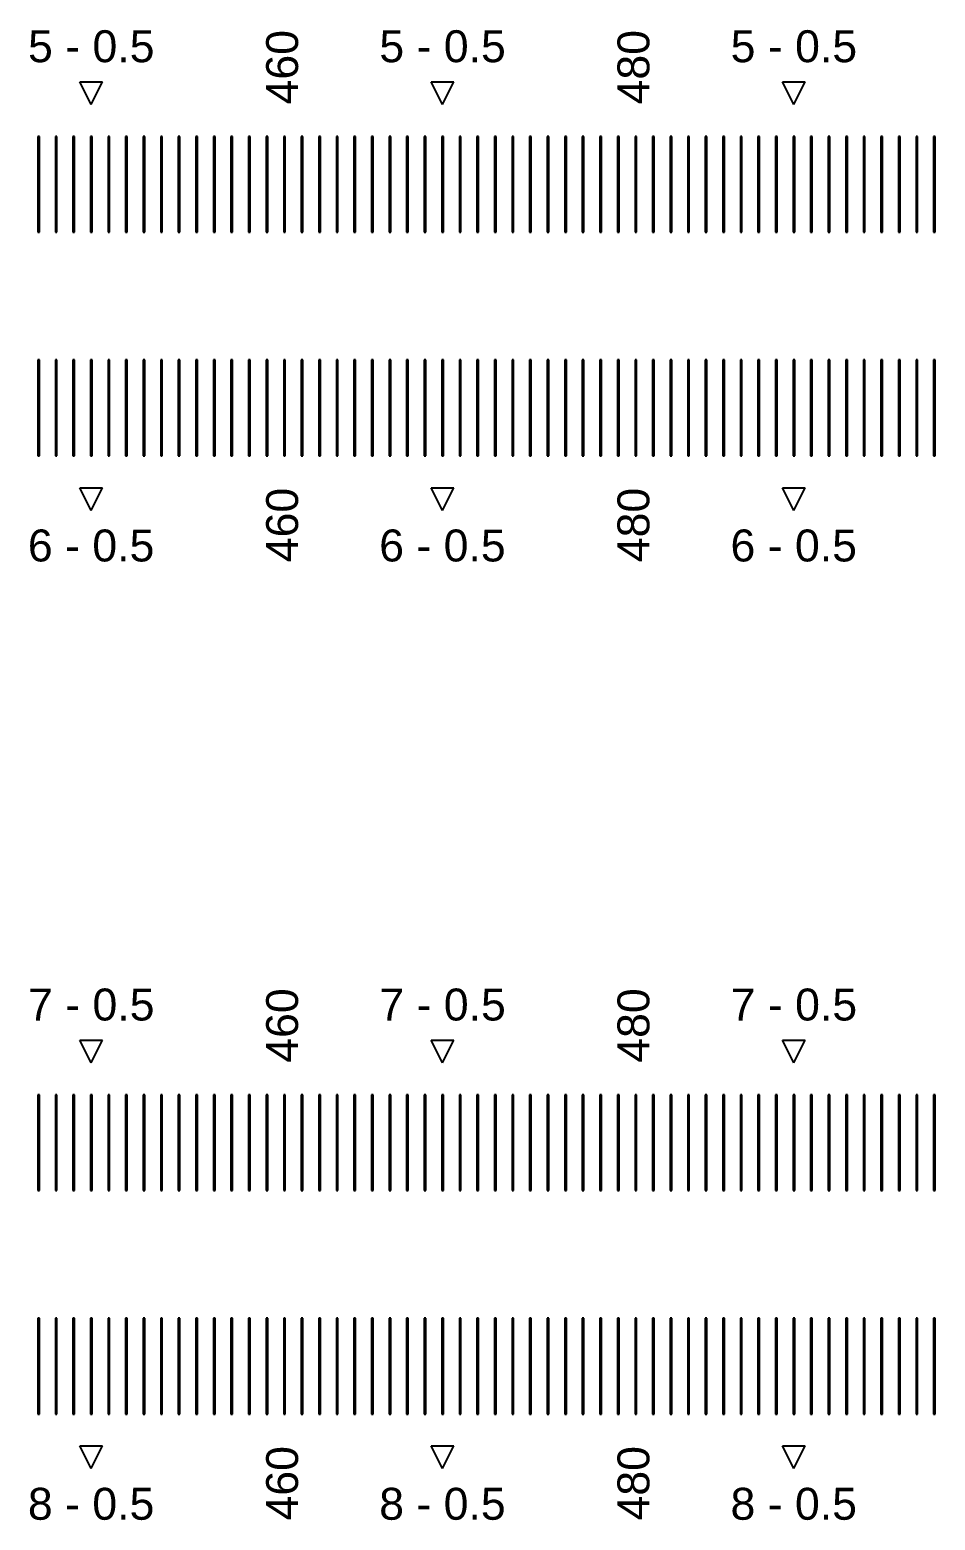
# Model space of a CAD drawing. Extents: x -24493 to 76507, y 84496 to 185496.
# Drawn here: x 27087.8 to 27371.3, y 114200.2 to 114666.7 of the extents above; entities that cross this region are included whole.
import ezdxf

# ---------------------------------------------------------------- set-up
doc = ezdxf.new("R2010")
doc.units = 13
doc.layers.add('CL - Label-1', color=120, linetype='Continuous')
doc.layers.add('CL - Label-2', color=132, linetype='Continuous')
doc.layers.add('CL - Sub-Micro', color=7, linetype='Continuous', true_color=0x47d1ff)
doc.styles.get("Standard").update_dxf_attribs({"font": 'arial.ttf'})

msp = doc.modelspace()

# ---------------------------------------------------------------- linework, layer by layer
at = {"layer": 'CL - Label-2'}
for p, q in [((27107.04, 114643.36), (27103.5, 114650.46)), ((27103.5, 114650.46), (27110.57, 114650.46)), ((27107.04, 114643.36), (27110.57, 114650.46)), ((27217.04, 114643.36), (27213.5, 114650.46)), ((27213.5, 114650.46), (27220.57, 114650.46)), ((27217.04, 114643.36), (27220.57, 114650.46)), ((27327.04, 114643.36), (27323.5, 114650.46)), ((27323.5, 114650.46), (27330.57, 114650.46)), ((27327.04, 114643.36), (27330.57, 114650.46)), ((27106.99, 114516.29), (27103.45, 114523.39)), ((27103.45, 114523.39), (27110.52, 114523.39)), ((27106.99, 114516.29), (27110.52, 114523.39)), ((27216.99, 114516.29), (27213.45, 114523.39)), ((27213.45, 114523.39), (27220.52, 114523.39)), ((27216.99, 114516.29), (27220.52, 114523.39)), ((27326.99, 114516.29), (27323.45, 114523.39)), ((27323.45, 114523.39), (27330.52, 114523.39)), ((27326.99, 114516.29), (27330.52, 114523.39)), ((27107.04, 114343.36), (27103.5, 114350.46)), ((27103.5, 114350.46), (27110.57, 114350.46)), ((27107.04, 114343.36), (27110.57, 114350.46)), ((27217.04, 114343.36), (27213.5, 114350.46)), ((27213.5, 114350.46), (27220.57, 114350.46)), ((27217.04, 114343.36), (27220.57, 114350.46)), ((27327.04, 114343.36), (27323.5, 114350.46)), ((27323.5, 114350.46), (27330.57, 114350.46)), ((27327.04, 114343.36), (27330.57, 114350.46)), ((27106.99, 114216.29), (27103.45, 114223.39)), ((27103.45, 114223.39), (27110.52, 114223.39)), ((27106.99, 114216.29), (27110.52, 114223.39)), ((27216.99, 114216.29), (27213.45, 114223.39)), ((27213.45, 114223.39), (27220.52, 114223.39)), ((27216.99, 114216.29), (27220.52, 114223.39)), ((27326.99, 114216.29), (27323.45, 114223.39)), ((27323.45, 114223.39), (27330.52, 114223.39)), ((27326.99, 114216.29), (27330.52, 114223.39))]:
    msp.add_line(p, q, dxfattribs=at)
at = {"layer": 'CL - Sub-Micro'}
for p, q in [((27090.29, 114633.36), (27090.29, 114603.36)), ((27090.79, 114633.36), (27090.29, 114633.36)), ((27090.79, 114603.36), (27090.79, 114633.36)), ((27095.79, 114633.36), (27095.79, 114603.36)), ((27096.29, 114633.36), (27095.79, 114633.36)), ((27096.29, 114603.36), (27096.29, 114633.36)), ((27101.29, 114633.36), (27101.29, 114603.36)), ((27101.79, 114633.36), (27101.29, 114633.36)), ((27101.79, 114603.36), (27101.79, 114633.36)), ((27106.79, 114633.36), (27106.79, 114603.36)), ((27107.29, 114633.36), (27106.79, 114633.36)), ((27107.29, 114603.36), (27107.29, 114633.36)), ((27112.29, 114633.36), (27112.29, 114603.36)), ((27112.79, 114633.36), (27112.29, 114633.36)), ((27112.79, 114603.36), (27112.79, 114633.36)), ((27117.79, 114633.36), (27117.79, 114603.36)), ((27118.29, 114633.36), (27117.79, 114633.36)), ((27118.29, 114603.36), (27118.29, 114633.36)), ((27123.29, 114633.36), (27123.29, 114603.36)), ((27123.79, 114633.36), (27123.29, 114633.36)), ((27123.79, 114603.36), (27123.79, 114633.36)), ((27128.79, 114633.36), (27128.79, 114603.36)), ((27129.29, 114633.36), (27128.79, 114633.36)), ((27129.29, 114603.36), (27129.29, 114633.36)), ((27134.29, 114633.36), (27134.29, 114603.36)), ((27134.79, 114633.36), (27134.29, 114633.36)), ((27134.79, 114603.36), (27134.79, 114633.36)), ((27139.79, 114633.36), (27139.79, 114603.36)), ((27140.29, 114633.36), (27139.79, 114633.36)), ((27140.29, 114603.36), (27140.29, 114633.36)), ((27145.29, 114633.36), (27145.29, 114603.36)), ((27145.79, 114633.36), (27145.29, 114633.36)), ((27145.79, 114603.36), (27145.79, 114633.36)), ((27150.79, 114633.36), (27150.79, 114603.36)), ((27151.29, 114633.36), (27150.79, 114633.36)), ((27151.29, 114603.36), (27151.29, 114633.36)), ((27156.29, 114633.36), (27156.29, 114603.36)), ((27156.79, 114633.36), (27156.29, 114633.36)), ((27156.79, 114603.36), (27156.79, 114633.36)), ((27161.79, 114633.36), (27161.79, 114603.36)), ((27162.29, 114633.36), (27161.79, 114633.36)), ((27162.29, 114603.36), (27162.29, 114633.36)), ((27167.29, 114633.36), (27167.29, 114603.36)), ((27167.79, 114633.36), (27167.29, 114633.36)), ((27167.79, 114603.36), (27167.79, 114633.36)), ((27172.79, 114633.36), (27172.79, 114603.36)), ((27173.29, 114633.36), (27172.79, 114633.36)), ((27173.29, 114603.36), (27173.29, 114633.36)), ((27178.29, 114633.36), (27178.29, 114603.36)), ((27178.79, 114633.36), (27178.29, 114633.36)), ((27178.79, 114603.36), (27178.79, 114633.36)), ((27183.79, 114633.36), (27183.79, 114603.36)), ((27184.29, 114633.36), (27183.79, 114633.36)), ((27184.29, 114603.36), (27184.29, 114633.36)), ((27189.29, 114633.36), (27189.29, 114603.36)), ((27189.79, 114633.36), (27189.29, 114633.36)), ((27189.79, 114603.36), (27189.79, 114633.36)), ((27194.79, 114633.36), (27194.79, 114603.36)), ((27195.29, 114633.36), (27194.79, 114633.36)), ((27195.29, 114603.36), (27195.29, 114633.36)), ((27200.29, 114633.36), (27200.29, 114603.36)), ((27200.79, 114633.36), (27200.29, 114633.36)), ((27200.79, 114603.36), (27200.79, 114633.36)), ((27205.79, 114633.36), (27205.79, 114603.36)), ((27206.29, 114633.36), (27205.79, 114633.36)), ((27206.29, 114603.36), (27206.29, 114633.36)), ((27211.29, 114633.36), (27211.29, 114603.36)), ((27211.79, 114633.36), (27211.29, 114633.36)), ((27211.79, 114603.36), (27211.79, 114633.36)), ((27216.79, 114633.36), (27216.79, 114603.36)), ((27217.29, 114633.36), (27216.79, 114633.36)), ((27217.29, 114603.36), (27217.29, 114633.36)), ((27222.29, 114633.36), (27222.29, 114603.36)), ((27222.79, 114633.36), (27222.29, 114633.36)), ((27222.79, 114603.36), (27222.79, 114633.36)), ((27227.79, 114633.36), (27227.79, 114603.36)), ((27228.29, 114633.36), (27227.79, 114633.36)), ((27228.29, 114603.36), (27228.29, 114633.36)), ((27233.29, 114633.36), (27233.29, 114603.36)), ((27233.79, 114633.36), (27233.29, 114633.36)), ((27233.79, 114603.36), (27233.79, 114633.36)), ((27238.79, 114633.36), (27238.79, 114603.36)), ((27239.29, 114633.36), (27238.79, 114633.36)), ((27239.29, 114603.36), (27239.29, 114633.36)), ((27244.29, 114633.36), (27244.29, 114603.36)), ((27244.79, 114633.36), (27244.29, 114633.36)), ((27244.79, 114603.36), (27244.79, 114633.36)), ((27249.79, 114633.36), (27249.79, 114603.36)), ((27250.29, 114633.36), (27249.79, 114633.36)), ((27250.29, 114603.36), (27250.29, 114633.36)), ((27255.29, 114633.36), (27255.29, 114603.36)), ((27255.79, 114633.36), (27255.29, 114633.36)), ((27255.79, 114603.36), (27255.79, 114633.36)), ((27260.79, 114633.36), (27260.79, 114603.36)), ((27261.29, 114633.36), (27260.79, 114633.36)), ((27261.29, 114603.36), (27261.29, 114633.36)), ((27266.29, 114633.36), (27266.29, 114603.36)), ((27266.79, 114633.36), (27266.29, 114633.36)), ((27266.79, 114603.36), (27266.79, 114633.36)), ((27271.79, 114633.36), (27271.79, 114603.36)), ((27272.29, 114633.36), (27271.79, 114633.36)), ((27272.29, 114603.36), (27272.29, 114633.36)), ((27277.29, 114633.36), (27277.29, 114603.36)), ((27277.79, 114633.36), (27277.29, 114633.36)), ((27277.79, 114603.36), (27277.79, 114633.36)), ((27282.79, 114633.36), (27282.79, 114603.36)), ((27283.29, 114633.36), (27282.79, 114633.36)), ((27283.29, 114603.36), (27283.29, 114633.36)), ((27288.29, 114633.36), (27288.29, 114603.36)), ((27288.79, 114633.36), (27288.29, 114633.36)), ((27288.79, 114603.36), (27288.79, 114633.36)), ((27293.79, 114633.36), (27293.79, 114603.36)), ((27294.29, 114633.36), (27293.79, 114633.36)), ((27294.29, 114603.36), (27294.29, 114633.36)), ((27299.29, 114633.36), (27299.29, 114603.36)), ((27299.79, 114633.36), (27299.29, 114633.36)), ((27299.79, 114603.36), (27299.79, 114633.36)), ((27304.79, 114633.36), (27304.79, 114603.36)), ((27305.29, 114633.36), (27304.79, 114633.36)), ((27305.29, 114603.36), (27305.29, 114633.36)), ((27310.29, 114633.36), (27310.29, 114603.36)), ((27310.79, 114633.36), (27310.29, 114633.36)), ((27310.79, 114603.36), (27310.79, 114633.36)), ((27315.79, 114633.36), (27315.79, 114603.36)), ((27316.29, 114633.36), (27315.79, 114633.36)), ((27316.29, 114603.36), (27316.29, 114633.36)), ((27321.29, 114633.36), (27321.29, 114603.36)), ((27321.79, 114633.36), (27321.29, 114633.36)), ((27321.79, 114603.36), (27321.79, 114633.36)), ((27326.79, 114633.36), (27326.79, 114603.36)), ((27327.29, 114633.36), (27326.79, 114633.36)), ((27327.29, 114603.36), (27327.29, 114633.36)), ((27332.29, 114633.36), (27332.29, 114603.36)), ((27332.79, 114633.36), (27332.29, 114633.36)), ((27332.79, 114603.36), (27332.79, 114633.36)), ((27337.79, 114633.36), (27337.79, 114603.36)), ((27338.29, 114633.36), (27337.79, 114633.36)), ((27338.29, 114603.36), (27338.29, 114633.36)), ((27343.29, 114633.36), (27343.29, 114603.36)), ((27343.79, 114633.36), (27343.29, 114633.36)), ((27343.79, 114603.36), (27343.79, 114633.36)), ((27348.79, 114633.36), (27348.79, 114603.36)), ((27349.29, 114633.36), (27348.79, 114633.36)), ((27349.29, 114603.36), (27349.29, 114633.36)), ((27354.29, 114633.36), (27354.29, 114603.36)), ((27354.79, 114633.36), (27354.29, 114633.36)), ((27354.79, 114603.36), (27354.79, 114633.36)), ((27359.79, 114633.36), (27359.79, 114603.36)), ((27360.29, 114633.36), (27359.79, 114633.36)), ((27360.29, 114603.36), (27360.29, 114633.36)), ((27365.29, 114633.36), (27365.29, 114603.36)), ((27365.79, 114633.36), (27365.29, 114633.36)), ((27365.79, 114603.36), (27365.79, 114633.36)), ((27370.79, 114633.36), (27370.79, 114603.36)), ((27371.29, 114633.36), (27370.79, 114633.36)), ((27371.29, 114603.36), (27371.29, 114633.36)), ((27090.29, 114603.36), (27090.79, 114603.36)), ((27095.79, 114603.36), (27096.29, 114603.36)), ((27101.29, 114603.36), (27101.79, 114603.36)), ((27106.79, 114603.36), (27107.29, 114603.36)), ((27112.29, 114603.36), (27112.79, 114603.36)), ((27117.79, 114603.36), (27118.29, 114603.36)), ((27123.29, 114603.36), (27123.79, 114603.36)), ((27128.79, 114603.36), (27129.29, 114603.36)), ((27134.29, 114603.36), (27134.79, 114603.36)), ((27139.79, 114603.36), (27140.29, 114603.36)), ((27145.29, 114603.36), (27145.79, 114603.36)), ((27150.79, 114603.36), (27151.29, 114603.36)), ((27156.29, 114603.36), (27156.79, 114603.36)), ((27161.79, 114603.36), (27162.29, 114603.36)), ((27167.29, 114603.36), (27167.79, 114603.36)), ((27172.79, 114603.36), (27173.29, 114603.36)), ((27178.29, 114603.36), (27178.79, 114603.36)), ((27183.79, 114603.36), (27184.29, 114603.36)), ((27189.29, 114603.36), (27189.79, 114603.36)), ((27194.79, 114603.36), (27195.29, 114603.36)), ((27200.29, 114603.36), (27200.79, 114603.36)), ((27205.79, 114603.36), (27206.29, 114603.36)), ((27211.29, 114603.36), (27211.79, 114603.36)), ((27216.79, 114603.36), (27217.29, 114603.36)), ((27222.29, 114603.36), (27222.79, 114603.36)), ((27227.79, 114603.36), (27228.29, 114603.36)), ((27233.29, 114603.36), (27233.79, 114603.36)), ((27238.79, 114603.36), (27239.29, 114603.36)), ((27244.29, 114603.36), (27244.79, 114603.36)), ((27249.79, 114603.36), (27250.29, 114603.36)), ((27255.29, 114603.36), (27255.79, 114603.36)), ((27260.79, 114603.36), (27261.29, 114603.36)), ((27266.29, 114603.36), (27266.79, 114603.36)), ((27271.79, 114603.36), (27272.29, 114603.36)), ((27277.29, 114603.36), (27277.79, 114603.36)), ((27282.79, 114603.36), (27283.29, 114603.36)), ((27288.29, 114603.36), (27288.79, 114603.36)), ((27293.79, 114603.36), (27294.29, 114603.36)), ((27299.29, 114603.36), (27299.79, 114603.36)), ((27304.79, 114603.36), (27305.29, 114603.36)), ((27310.29, 114603.36), (27310.79, 114603.36)), ((27315.79, 114603.36), (27316.29, 114603.36)), ((27321.29, 114603.36), (27321.79, 114603.36)), ((27326.79, 114603.36), (27327.29, 114603.36)), ((27332.29, 114603.36), (27332.79, 114603.36)), ((27337.79, 114603.36), (27338.29, 114603.36)), ((27343.29, 114603.36), (27343.79, 114603.36)), ((27348.79, 114603.36), (27349.29, 114603.36)), ((27354.29, 114603.36), (27354.79, 114603.36)), ((27359.79, 114603.36), (27360.29, 114603.36)), ((27365.29, 114603.36), (27365.79, 114603.36)), ((27370.79, 114603.36), (27371.29, 114603.36)), ((27090.29, 114563.36), (27090.29, 114533.36)), ((27090.79, 114563.36), (27090.29, 114563.36)), ((27090.79, 114533.36), (27090.79, 114563.36)), ((27095.79, 114563.36), (27095.79, 114533.36)), ((27096.29, 114563.36), (27095.79, 114563.36)), ((27096.29, 114533.36), (27096.29, 114563.36)), ((27101.29, 114563.36), (27101.29, 114533.36)), ((27101.79, 114563.36), (27101.29, 114563.36)), ((27101.79, 114533.36), (27101.79, 114563.36)), ((27106.79, 114563.36), (27106.79, 114533.36)), ((27107.29, 114563.36), (27106.79, 114563.36)), ((27107.29, 114533.36), (27107.29, 114563.36)), ((27112.29, 114563.36), (27112.29, 114533.36)), ((27112.79, 114563.36), (27112.29, 114563.36)), ((27112.79, 114533.36), (27112.79, 114563.36)), ((27117.79, 114563.36), (27117.79, 114533.36)), ((27118.29, 114563.36), (27117.79, 114563.36)), ((27118.29, 114533.36), (27118.29, 114563.36)), ((27123.29, 114563.36), (27123.29, 114533.36)), ((27123.79, 114563.36), (27123.29, 114563.36)), ((27123.79, 114533.36), (27123.79, 114563.36)), ((27128.79, 114563.36), (27128.79, 114533.36)), ((27129.29, 114563.36), (27128.79, 114563.36)), ((27129.29, 114533.36), (27129.29, 114563.36)), ((27134.29, 114563.36), (27134.29, 114533.36)), ((27134.79, 114563.36), (27134.29, 114563.36)), ((27134.79, 114533.36), (27134.79, 114563.36)), ((27139.79, 114563.36), (27139.79, 114533.36)), ((27140.29, 114563.36), (27139.79, 114563.36)), ((27140.29, 114533.36), (27140.29, 114563.36)), ((27145.29, 114563.36), (27145.29, 114533.36)), ((27145.79, 114563.36), (27145.29, 114563.36)), ((27145.79, 114533.36), (27145.79, 114563.36)), ((27150.79, 114563.36), (27150.79, 114533.36)), ((27151.29, 114563.36), (27150.79, 114563.36)), ((27151.29, 114533.36), (27151.29, 114563.36)), ((27156.29, 114563.36), (27156.29, 114533.36)), ((27156.79, 114563.36), (27156.29, 114563.36)), ((27156.79, 114533.36), (27156.79, 114563.36)), ((27161.79, 114563.36), (27161.79, 114533.36)), ((27162.29, 114563.36), (27161.79, 114563.36)), ((27162.29, 114533.36), (27162.29, 114563.36)), ((27167.29, 114563.36), (27167.29, 114533.36)), ((27167.79, 114563.36), (27167.29, 114563.36)), ((27167.79, 114533.36), (27167.79, 114563.36)), ((27172.79, 114563.36), (27172.79, 114533.36)), ((27173.29, 114563.36), (27172.79, 114563.36)), ((27173.29, 114533.36), (27173.29, 114563.36)), ((27178.29, 114563.36), (27178.29, 114533.36)), ((27178.79, 114563.36), (27178.29, 114563.36)), ((27178.79, 114533.36), (27178.79, 114563.36)), ((27183.79, 114563.36), (27183.79, 114533.36)), ((27184.29, 114563.36), (27183.79, 114563.36)), ((27184.29, 114533.36), (27184.29, 114563.36)), ((27189.29, 114563.36), (27189.29, 114533.36)), ((27189.79, 114563.36), (27189.29, 114563.36)), ((27189.79, 114533.36), (27189.79, 114563.36)), ((27194.79, 114563.36), (27194.79, 114533.36)), ((27195.29, 114563.36), (27194.79, 114563.36)), ((27195.29, 114533.36), (27195.29, 114563.36)), ((27200.29, 114563.36), (27200.29, 114533.36)), ((27200.79, 114563.36), (27200.29, 114563.36)), ((27200.79, 114533.36), (27200.79, 114563.36)), ((27205.79, 114563.36), (27205.79, 114533.36)), ((27206.29, 114563.36), (27205.79, 114563.36)), ((27206.29, 114533.36), (27206.29, 114563.36)), ((27211.29, 114563.36), (27211.29, 114533.36)), ((27211.79, 114563.36), (27211.29, 114563.36)), ((27211.79, 114533.36), (27211.79, 114563.36)), ((27216.79, 114563.36), (27216.79, 114533.36)), ((27217.29, 114563.36), (27216.79, 114563.36)), ((27217.29, 114533.36), (27217.29, 114563.36)), ((27222.29, 114563.36), (27222.29, 114533.36)), ((27222.79, 114563.36), (27222.29, 114563.36)), ((27222.79, 114533.36), (27222.79, 114563.36)), ((27227.79, 114563.36), (27227.79, 114533.36)), ((27228.29, 114563.36), (27227.79, 114563.36)), ((27228.29, 114533.36), (27228.29, 114563.36)), ((27233.29, 114563.36), (27233.29, 114533.36)), ((27233.79, 114563.36), (27233.29, 114563.36)), ((27233.79, 114533.36), (27233.79, 114563.36)), ((27238.79, 114563.36), (27238.79, 114533.36)), ((27239.29, 114563.36), (27238.79, 114563.36)), ((27239.29, 114533.36), (27239.29, 114563.36)), ((27244.29, 114563.36), (27244.29, 114533.36)), ((27244.79, 114563.36), (27244.29, 114563.36)), ((27244.79, 114533.36), (27244.79, 114563.36)), ((27249.79, 114563.36), (27249.79, 114533.36)), ((27250.29, 114563.36), (27249.79, 114563.36)), ((27250.29, 114533.36), (27250.29, 114563.36)), ((27255.29, 114563.36), (27255.29, 114533.36)), ((27255.79, 114563.36), (27255.29, 114563.36)), ((27255.79, 114533.36), (27255.79, 114563.36)), ((27260.79, 114563.36), (27260.79, 114533.36)), ((27261.29, 114563.36), (27260.79, 114563.36)), ((27261.29, 114533.36), (27261.29, 114563.36)), ((27266.29, 114563.36), (27266.29, 114533.36)), ((27266.79, 114563.36), (27266.29, 114563.36)), ((27266.79, 114533.36), (27266.79, 114563.36)), ((27271.79, 114563.36), (27271.79, 114533.36)), ((27272.29, 114563.36), (27271.79, 114563.36)), ((27272.29, 114533.36), (27272.29, 114563.36)), ((27277.29, 114563.36), (27277.29, 114533.36)), ((27277.79, 114563.36), (27277.29, 114563.36)), ((27277.79, 114533.36), (27277.79, 114563.36)), ((27282.79, 114563.36), (27282.79, 114533.36)), ((27283.29, 114563.36), (27282.79, 114563.36)), ((27283.29, 114533.36), (27283.29, 114563.36)), ((27288.29, 114563.36), (27288.29, 114533.36)), ((27288.79, 114563.36), (27288.29, 114563.36)), ((27288.79, 114533.36), (27288.79, 114563.36)), ((27293.79, 114563.36), (27293.79, 114533.36)), ((27294.29, 114563.36), (27293.79, 114563.36)), ((27294.29, 114533.36), (27294.29, 114563.36)), ((27299.29, 114563.36), (27299.29, 114533.36)), ((27299.79, 114563.36), (27299.29, 114563.36)), ((27299.79, 114533.36), (27299.79, 114563.36)), ((27304.79, 114563.36), (27304.79, 114533.36)), ((27305.29, 114563.36), (27304.79, 114563.36)), ((27305.29, 114533.36), (27305.29, 114563.36)), ((27310.29, 114563.36), (27310.29, 114533.36)), ((27310.79, 114563.36), (27310.29, 114563.36)), ((27310.79, 114533.36), (27310.79, 114563.36)), ((27315.79, 114563.36), (27315.79, 114533.36)), ((27316.29, 114563.36), (27315.79, 114563.36)), ((27316.29, 114533.36), (27316.29, 114563.36)), ((27321.29, 114563.36), (27321.29, 114533.36)), ((27321.79, 114563.36), (27321.29, 114563.36)), ((27321.79, 114533.36), (27321.79, 114563.36)), ((27326.79, 114563.36), (27326.79, 114533.36)), ((27327.29, 114563.36), (27326.79, 114563.36)), ((27327.29, 114533.36), (27327.29, 114563.36)), ((27332.29, 114563.36), (27332.29, 114533.36)), ((27332.79, 114563.36), (27332.29, 114563.36)), ((27332.79, 114533.36), (27332.79, 114563.36)), ((27337.79, 114563.36), (27337.79, 114533.36)), ((27338.29, 114563.36), (27337.79, 114563.36)), ((27338.29, 114533.36), (27338.29, 114563.36)), ((27343.29, 114563.36), (27343.29, 114533.36)), ((27343.79, 114563.36), (27343.29, 114563.36)), ((27343.79, 114533.36), (27343.79, 114563.36)), ((27348.79, 114563.36), (27348.79, 114533.36)), ((27349.29, 114563.36), (27348.79, 114563.36)), ((27349.29, 114533.36), (27349.29, 114563.36)), ((27354.29, 114563.36), (27354.29, 114533.36)), ((27354.79, 114563.36), (27354.29, 114563.36)), ((27354.79, 114533.36), (27354.79, 114563.36)), ((27359.79, 114563.36), (27359.79, 114533.36)), ((27360.29, 114563.36), (27359.79, 114563.36)), ((27360.29, 114533.36), (27360.29, 114563.36)), ((27365.29, 114563.36), (27365.29, 114533.36)), ((27365.79, 114563.36), (27365.29, 114563.36)), ((27365.79, 114533.36), (27365.79, 114563.36)), ((27370.79, 114563.36), (27370.79, 114533.36)), ((27371.29, 114563.36), (27370.79, 114563.36)), ((27371.29, 114533.36), (27371.29, 114563.36)), ((27090.29, 114533.36), (27090.79, 114533.36)), ((27095.79, 114533.36), (27096.29, 114533.36)), ((27101.29, 114533.36), (27101.79, 114533.36)), ((27106.79, 114533.36), (27107.29, 114533.36)), ((27112.29, 114533.36), (27112.79, 114533.36)), ((27117.79, 114533.36), (27118.29, 114533.36)), ((27123.29, 114533.36), (27123.79, 114533.36)), ((27128.79, 114533.36), (27129.29, 114533.36)), ((27134.29, 114533.36), (27134.79, 114533.36)), ((27139.79, 114533.36), (27140.29, 114533.36)), ((27145.29, 114533.36), (27145.79, 114533.36)), ((27150.79, 114533.36), (27151.29, 114533.36)), ((27156.29, 114533.36), (27156.79, 114533.36)), ((27161.79, 114533.36), (27162.29, 114533.36)), ((27167.29, 114533.36), (27167.79, 114533.36)), ((27172.79, 114533.36), (27173.29, 114533.36)), ((27178.29, 114533.36), (27178.79, 114533.36)), ((27183.79, 114533.36), (27184.29, 114533.36)), ((27189.29, 114533.36), (27189.79, 114533.36)), ((27194.79, 114533.36), (27195.29, 114533.36)), ((27200.29, 114533.36), (27200.79, 114533.36)), ((27205.79, 114533.36), (27206.29, 114533.36)), ((27211.29, 114533.36), (27211.79, 114533.36)), ((27216.79, 114533.36), (27217.29, 114533.36)), ((27222.29, 114533.36), (27222.79, 114533.36)), ((27227.79, 114533.36), (27228.29, 114533.36)), ((27233.29, 114533.36), (27233.79, 114533.36)), ((27238.79, 114533.36), (27239.29, 114533.36)), ((27244.29, 114533.36), (27244.79, 114533.36)), ((27249.79, 114533.36), (27250.29, 114533.36)), ((27255.29, 114533.36), (27255.79, 114533.36)), ((27260.79, 114533.36), (27261.29, 114533.36)), ((27266.29, 114533.36), (27266.79, 114533.36)), ((27271.79, 114533.36), (27272.29, 114533.36)), ((27277.29, 114533.36), (27277.79, 114533.36)), ((27282.79, 114533.36), (27283.29, 114533.36)), ((27288.29, 114533.36), (27288.79, 114533.36)), ((27293.79, 114533.36), (27294.29, 114533.36)), ((27299.29, 114533.36), (27299.79, 114533.36)), ((27304.79, 114533.36), (27305.29, 114533.36)), ((27310.29, 114533.36), (27310.79, 114533.36)), ((27315.79, 114533.36), (27316.29, 114533.36)), ((27321.29, 114533.36), (27321.79, 114533.36)), ((27326.79, 114533.36), (27327.29, 114533.36)), ((27332.29, 114533.36), (27332.79, 114533.36)), ((27337.79, 114533.36), (27338.29, 114533.36)), ((27343.29, 114533.36), (27343.79, 114533.36)), ((27348.79, 114533.36), (27349.29, 114533.36)), ((27354.29, 114533.36), (27354.79, 114533.36)), ((27359.79, 114533.36), (27360.29, 114533.36)), ((27365.29, 114533.36), (27365.79, 114533.36)), ((27370.79, 114533.36), (27371.29, 114533.36)), ((27090.29, 114333.36), (27090.29, 114303.36)), ((27090.79, 114333.36), (27090.29, 114333.36)), ((27090.79, 114303.36), (27090.79, 114333.36)), ((27095.79, 114333.36), (27095.79, 114303.36)), ((27096.29, 114333.36), (27095.79, 114333.36)), ((27096.29, 114303.36), (27096.29, 114333.36)), ((27101.29, 114333.36), (27101.29, 114303.36)), ((27101.79, 114333.36), (27101.29, 114333.36)), ((27101.79, 114303.36), (27101.79, 114333.36)), ((27106.79, 114333.36), (27106.79, 114303.36)), ((27107.29, 114333.36), (27106.79, 114333.36)), ((27107.29, 114303.36), (27107.29, 114333.36)), ((27112.29, 114333.36), (27112.29, 114303.36)), ((27112.79, 114333.36), (27112.29, 114333.36)), ((27112.79, 114303.36), (27112.79, 114333.36)), ((27117.79, 114333.36), (27117.79, 114303.36)), ((27118.29, 114333.36), (27117.79, 114333.36)), ((27118.29, 114303.36), (27118.29, 114333.36)), ((27123.29, 114333.36), (27123.29, 114303.36)), ((27123.79, 114333.36), (27123.29, 114333.36)), ((27123.79, 114303.36), (27123.79, 114333.36)), ((27128.79, 114333.36), (27128.79, 114303.36)), ((27129.29, 114333.36), (27128.79, 114333.36)), ((27129.29, 114303.36), (27129.29, 114333.36)), ((27134.29, 114333.36), (27134.29, 114303.36)), ((27134.79, 114333.36), (27134.29, 114333.36)), ((27134.79, 114303.36), (27134.79, 114333.36)), ((27139.79, 114333.36), (27139.79, 114303.36)), ((27140.29, 114333.36), (27139.79, 114333.36)), ((27140.29, 114303.36), (27140.29, 114333.36)), ((27145.29, 114333.36), (27145.29, 114303.36)), ((27145.79, 114333.36), (27145.29, 114333.36)), ((27145.79, 114303.36), (27145.79, 114333.36)), ((27150.79, 114333.36), (27150.79, 114303.36)), ((27151.29, 114333.36), (27150.79, 114333.36)), ((27151.29, 114303.36), (27151.29, 114333.36)), ((27156.29, 114333.36), (27156.29, 114303.36)), ((27156.79, 114333.36), (27156.29, 114333.36)), ((27156.79, 114303.36), (27156.79, 114333.36)), ((27161.79, 114333.36), (27161.79, 114303.36)), ((27162.29, 114333.36), (27161.79, 114333.36)), ((27162.29, 114303.36), (27162.29, 114333.36)), ((27167.29, 114333.36), (27167.29, 114303.36)), ((27167.79, 114333.36), (27167.29, 114333.36)), ((27167.79, 114303.36), (27167.79, 114333.36)), ((27172.79, 114333.36), (27172.79, 114303.36)), ((27173.29, 114333.36), (27172.79, 114333.36)), ((27173.29, 114303.36), (27173.29, 114333.36)), ((27178.29, 114333.36), (27178.29, 114303.36)), ((27178.79, 114333.36), (27178.29, 114333.36)), ((27178.79, 114303.36), (27178.79, 114333.36)), ((27183.79, 114333.36), (27183.79, 114303.36)), ((27184.29, 114333.36), (27183.79, 114333.36)), ((27184.29, 114303.36), (27184.29, 114333.36)), ((27189.29, 114333.36), (27189.29, 114303.36)), ((27189.79, 114333.36), (27189.29, 114333.36)), ((27189.79, 114303.36), (27189.79, 114333.36)), ((27194.79, 114333.36), (27194.79, 114303.36)), ((27195.29, 114333.36), (27194.79, 114333.36)), ((27195.29, 114303.36), (27195.29, 114333.36)), ((27200.29, 114333.36), (27200.29, 114303.36)), ((27200.79, 114333.36), (27200.29, 114333.36)), ((27200.79, 114303.36), (27200.79, 114333.36)), ((27205.79, 114333.36), (27205.79, 114303.36)), ((27206.29, 114333.36), (27205.79, 114333.36)), ((27206.29, 114303.36), (27206.29, 114333.36)), ((27211.29, 114333.36), (27211.29, 114303.36)), ((27211.79, 114333.36), (27211.29, 114333.36)), ((27211.79, 114303.36), (27211.79, 114333.36)), ((27216.79, 114333.36), (27216.79, 114303.36)), ((27217.29, 114333.36), (27216.79, 114333.36)), ((27217.29, 114303.36), (27217.29, 114333.36)), ((27222.29, 114333.36), (27222.29, 114303.36)), ((27222.79, 114333.36), (27222.29, 114333.36)), ((27222.79, 114303.36), (27222.79, 114333.36)), ((27227.79, 114333.36), (27227.79, 114303.36)), ((27228.29, 114333.36), (27227.79, 114333.36)), ((27228.29, 114303.36), (27228.29, 114333.36)), ((27233.29, 114333.36), (27233.29, 114303.36)), ((27233.79, 114333.36), (27233.29, 114333.36)), ((27233.79, 114303.36), (27233.79, 114333.36)), ((27238.79, 114333.36), (27238.79, 114303.36)), ((27239.29, 114333.36), (27238.79, 114333.36)), ((27239.29, 114303.36), (27239.29, 114333.36)), ((27244.29, 114333.36), (27244.29, 114303.36)), ((27244.79, 114333.36), (27244.29, 114333.36)), ((27244.79, 114303.36), (27244.79, 114333.36)), ((27249.79, 114333.36), (27249.79, 114303.36)), ((27250.29, 114333.36), (27249.79, 114333.36)), ((27250.29, 114303.36), (27250.29, 114333.36)), ((27255.29, 114333.36), (27255.29, 114303.36)), ((27255.79, 114333.36), (27255.29, 114333.36)), ((27255.79, 114303.36), (27255.79, 114333.36)), ((27260.79, 114333.36), (27260.79, 114303.36)), ((27261.29, 114333.36), (27260.79, 114333.36)), ((27261.29, 114303.36), (27261.29, 114333.36)), ((27266.29, 114333.36), (27266.29, 114303.36)), ((27266.79, 114333.36), (27266.29, 114333.36)), ((27266.79, 114303.36), (27266.79, 114333.36)), ((27271.79, 114333.36), (27271.79, 114303.36)), ((27272.29, 114333.36), (27271.79, 114333.36)), ((27272.29, 114303.36), (27272.29, 114333.36)), ((27277.29, 114333.36), (27277.29, 114303.36)), ((27277.79, 114333.36), (27277.29, 114333.36)), ((27277.79, 114303.36), (27277.79, 114333.36)), ((27282.79, 114333.36), (27282.79, 114303.36)), ((27283.29, 114333.36), (27282.79, 114333.36)), ((27283.29, 114303.36), (27283.29, 114333.36)), ((27288.29, 114333.36), (27288.29, 114303.36)), ((27288.79, 114333.36), (27288.29, 114333.36)), ((27288.79, 114303.36), (27288.79, 114333.36)), ((27293.79, 114333.36), (27293.79, 114303.36)), ((27294.29, 114333.36), (27293.79, 114333.36)), ((27294.29, 114303.36), (27294.29, 114333.36)), ((27299.29, 114333.36), (27299.29, 114303.36)), ((27299.79, 114333.36), (27299.29, 114333.36)), ((27299.79, 114303.36), (27299.79, 114333.36)), ((27304.79, 114333.36), (27304.79, 114303.36)), ((27305.29, 114333.36), (27304.79, 114333.36)), ((27305.29, 114303.36), (27305.29, 114333.36)), ((27310.29, 114333.36), (27310.29, 114303.36)), ((27310.79, 114333.36), (27310.29, 114333.36)), ((27310.79, 114303.36), (27310.79, 114333.36)), ((27315.79, 114333.36), (27315.79, 114303.36)), ((27316.29, 114333.36), (27315.79, 114333.36)), ((27316.29, 114303.36), (27316.29, 114333.36)), ((27321.29, 114333.36), (27321.29, 114303.36)), ((27321.79, 114333.36), (27321.29, 114333.36)), ((27321.79, 114303.36), (27321.79, 114333.36)), ((27326.79, 114333.36), (27326.79, 114303.36)), ((27327.29, 114333.36), (27326.79, 114333.36)), ((27327.29, 114303.36), (27327.29, 114333.36)), ((27332.29, 114333.36), (27332.29, 114303.36)), ((27332.79, 114333.36), (27332.29, 114333.36)), ((27332.79, 114303.36), (27332.79, 114333.36)), ((27337.79, 114333.36), (27337.79, 114303.36)), ((27338.29, 114333.36), (27337.79, 114333.36)), ((27338.29, 114303.36), (27338.29, 114333.36)), ((27343.29, 114333.36), (27343.29, 114303.36)), ((27343.79, 114333.36), (27343.29, 114333.36)), ((27343.79, 114303.36), (27343.79, 114333.36)), ((27348.79, 114333.36), (27348.79, 114303.36)), ((27349.29, 114333.36), (27348.79, 114333.36)), ((27349.29, 114303.36), (27349.29, 114333.36)), ((27354.29, 114333.36), (27354.29, 114303.36)), ((27354.79, 114333.36), (27354.29, 114333.36)), ((27354.79, 114303.36), (27354.79, 114333.36)), ((27359.79, 114333.36), (27359.79, 114303.36)), ((27360.29, 114333.36), (27359.79, 114333.36)), ((27360.29, 114303.36), (27360.29, 114333.36)), ((27365.29, 114333.36), (27365.29, 114303.36)), ((27365.79, 114333.36), (27365.29, 114333.36)), ((27365.79, 114303.36), (27365.79, 114333.36)), ((27370.79, 114333.36), (27370.79, 114303.36)), ((27371.29, 114333.36), (27370.79, 114333.36)), ((27371.29, 114303.36), (27371.29, 114333.36)), ((27090.29, 114303.36), (27090.79, 114303.36)), ((27095.79, 114303.36), (27096.29, 114303.36)), ((27101.29, 114303.36), (27101.79, 114303.36)), ((27106.79, 114303.36), (27107.29, 114303.36)), ((27112.29, 114303.36), (27112.79, 114303.36)), ((27117.79, 114303.36), (27118.29, 114303.36)), ((27123.29, 114303.36), (27123.79, 114303.36)), ((27128.79, 114303.36), (27129.29, 114303.36)), ((27134.29, 114303.36), (27134.79, 114303.36)), ((27139.79, 114303.36), (27140.29, 114303.36)), ((27145.29, 114303.36), (27145.79, 114303.36)), ((27150.79, 114303.36), (27151.29, 114303.36)), ((27156.29, 114303.36), (27156.79, 114303.36)), ((27161.79, 114303.36), (27162.29, 114303.36)), ((27167.29, 114303.36), (27167.79, 114303.36)), ((27172.79, 114303.36), (27173.29, 114303.36)), ((27178.29, 114303.36), (27178.79, 114303.36)), ((27183.79, 114303.36), (27184.29, 114303.36)), ((27189.29, 114303.36), (27189.79, 114303.36)), ((27194.79, 114303.36), (27195.29, 114303.36)), ((27200.29, 114303.36), (27200.79, 114303.36)), ((27205.79, 114303.36), (27206.29, 114303.36)), ((27211.29, 114303.36), (27211.79, 114303.36)), ((27216.79, 114303.36), (27217.29, 114303.36)), ((27222.29, 114303.36), (27222.79, 114303.36)), ((27227.79, 114303.36), (27228.29, 114303.36)), ((27233.29, 114303.36), (27233.79, 114303.36)), ((27238.79, 114303.36), (27239.29, 114303.36)), ((27244.29, 114303.36), (27244.79, 114303.36)), ((27249.79, 114303.36), (27250.29, 114303.36)), ((27255.29, 114303.36), (27255.79, 114303.36)), ((27260.79, 114303.36), (27261.29, 114303.36)), ((27266.29, 114303.36), (27266.79, 114303.36)), ((27271.79, 114303.36), (27272.29, 114303.36)), ((27277.29, 114303.36), (27277.79, 114303.36)), ((27282.79, 114303.36), (27283.29, 114303.36)), ((27288.29, 114303.36), (27288.79, 114303.36)), ((27293.79, 114303.36), (27294.29, 114303.36)), ((27299.29, 114303.36), (27299.79, 114303.36)), ((27304.79, 114303.36), (27305.29, 114303.36)), ((27310.29, 114303.36), (27310.79, 114303.36)), ((27315.79, 114303.36), (27316.29, 114303.36)), ((27321.29, 114303.36), (27321.79, 114303.36)), ((27326.79, 114303.36), (27327.29, 114303.36)), ((27332.29, 114303.36), (27332.79, 114303.36)), ((27337.79, 114303.36), (27338.29, 114303.36)), ((27343.29, 114303.36), (27343.79, 114303.36)), ((27348.79, 114303.36), (27349.29, 114303.36)), ((27354.29, 114303.36), (27354.79, 114303.36)), ((27359.79, 114303.36), (27360.29, 114303.36)), ((27365.29, 114303.36), (27365.79, 114303.36)), ((27370.79, 114303.36), (27371.29, 114303.36)), ((27090.29, 114263.36), (27090.29, 114233.36)), ((27090.79, 114263.36), (27090.29, 114263.36)), ((27090.79, 114233.36), (27090.79, 114263.36)), ((27095.79, 114263.36), (27095.79, 114233.36)), ((27096.29, 114263.36), (27095.79, 114263.36)), ((27096.29, 114233.36), (27096.29, 114263.36)), ((27101.29, 114263.36), (27101.29, 114233.36)), ((27101.79, 114263.36), (27101.29, 114263.36)), ((27101.79, 114233.36), (27101.79, 114263.36)), ((27106.79, 114263.36), (27106.79, 114233.36)), ((27107.29, 114263.36), (27106.79, 114263.36)), ((27107.29, 114233.36), (27107.29, 114263.36)), ((27112.29, 114263.36), (27112.29, 114233.36)), ((27112.79, 114263.36), (27112.29, 114263.36)), ((27112.79, 114233.36), (27112.79, 114263.36)), ((27117.79, 114263.36), (27117.79, 114233.36)), ((27118.29, 114263.36), (27117.79, 114263.36)), ((27118.29, 114233.36), (27118.29, 114263.36)), ((27123.29, 114263.36), (27123.29, 114233.36)), ((27123.79, 114263.36), (27123.29, 114263.36)), ((27123.79, 114233.36), (27123.79, 114263.36)), ((27128.79, 114263.36), (27128.79, 114233.36)), ((27129.29, 114263.36), (27128.79, 114263.36)), ((27129.29, 114233.36), (27129.29, 114263.36)), ((27134.29, 114263.36), (27134.29, 114233.36)), ((27134.79, 114263.36), (27134.29, 114263.36)), ((27134.79, 114233.36), (27134.79, 114263.36)), ((27139.79, 114263.36), (27139.79, 114233.36)), ((27140.29, 114263.36), (27139.79, 114263.36)), ((27140.29, 114233.36), (27140.29, 114263.36)), ((27145.29, 114263.36), (27145.29, 114233.36)), ((27145.79, 114263.36), (27145.29, 114263.36)), ((27145.79, 114233.36), (27145.79, 114263.36)), ((27150.79, 114263.36), (27150.79, 114233.36)), ((27151.29, 114263.36), (27150.79, 114263.36)), ((27151.29, 114233.36), (27151.29, 114263.36)), ((27156.29, 114263.36), (27156.29, 114233.36)), ((27156.79, 114263.36), (27156.29, 114263.36)), ((27156.79, 114233.36), (27156.79, 114263.36)), ((27161.79, 114263.36), (27161.79, 114233.36)), ((27162.29, 114263.36), (27161.79, 114263.36)), ((27162.29, 114233.36), (27162.29, 114263.36)), ((27167.29, 114263.36), (27167.29, 114233.36)), ((27167.79, 114263.36), (27167.29, 114263.36)), ((27167.79, 114233.36), (27167.79, 114263.36)), ((27172.79, 114263.36), (27172.79, 114233.36)), ((27173.29, 114263.36), (27172.79, 114263.36)), ((27173.29, 114233.36), (27173.29, 114263.36)), ((27178.29, 114263.36), (27178.29, 114233.36)), ((27178.79, 114263.36), (27178.29, 114263.36)), ((27178.79, 114233.36), (27178.79, 114263.36)), ((27183.79, 114263.36), (27183.79, 114233.36)), ((27184.29, 114263.36), (27183.79, 114263.36)), ((27184.29, 114233.36), (27184.29, 114263.36)), ((27189.29, 114263.36), (27189.29, 114233.36)), ((27189.79, 114263.36), (27189.29, 114263.36)), ((27189.79, 114233.36), (27189.79, 114263.36)), ((27194.79, 114263.36), (27194.79, 114233.36)), ((27195.29, 114263.36), (27194.79, 114263.36)), ((27195.29, 114233.36), (27195.29, 114263.36)), ((27200.29, 114263.36), (27200.29, 114233.36)), ((27200.79, 114263.36), (27200.29, 114263.36)), ((27200.79, 114233.36), (27200.79, 114263.36)), ((27205.79, 114263.36), (27205.79, 114233.36)), ((27206.29, 114263.36), (27205.79, 114263.36)), ((27206.29, 114233.36), (27206.29, 114263.36)), ((27211.29, 114263.36), (27211.29, 114233.36)), ((27211.79, 114263.36), (27211.29, 114263.36)), ((27211.79, 114233.36), (27211.79, 114263.36)), ((27216.79, 114263.36), (27216.79, 114233.36)), ((27217.29, 114263.36), (27216.79, 114263.36)), ((27217.29, 114233.36), (27217.29, 114263.36)), ((27222.29, 114263.36), (27222.29, 114233.36)), ((27222.79, 114263.36), (27222.29, 114263.36)), ((27222.79, 114233.36), (27222.79, 114263.36)), ((27227.79, 114263.36), (27227.79, 114233.36)), ((27228.29, 114263.36), (27227.79, 114263.36)), ((27228.29, 114233.36), (27228.29, 114263.36)), ((27233.29, 114263.36), (27233.29, 114233.36)), ((27233.79, 114263.36), (27233.29, 114263.36)), ((27233.79, 114233.36), (27233.79, 114263.36)), ((27238.79, 114263.36), (27238.79, 114233.36)), ((27239.29, 114263.36), (27238.79, 114263.36)), ((27239.29, 114233.36), (27239.29, 114263.36)), ((27244.29, 114263.36), (27244.29, 114233.36)), ((27244.79, 114263.36), (27244.29, 114263.36)), ((27244.79, 114233.36), (27244.79, 114263.36)), ((27249.79, 114263.36), (27249.79, 114233.36)), ((27250.29, 114263.36), (27249.79, 114263.36)), ((27250.29, 114233.36), (27250.29, 114263.36)), ((27255.29, 114263.36), (27255.29, 114233.36)), ((27255.79, 114263.36), (27255.29, 114263.36)), ((27255.79, 114233.36), (27255.79, 114263.36)), ((27260.79, 114263.36), (27260.79, 114233.36)), ((27261.29, 114263.36), (27260.79, 114263.36)), ((27261.29, 114233.36), (27261.29, 114263.36)), ((27266.29, 114263.36), (27266.29, 114233.36)), ((27266.79, 114263.36), (27266.29, 114263.36)), ((27266.79, 114233.36), (27266.79, 114263.36)), ((27271.79, 114263.36), (27271.79, 114233.36)), ((27272.29, 114263.36), (27271.79, 114263.36)), ((27272.29, 114233.36), (27272.29, 114263.36)), ((27277.29, 114263.36), (27277.29, 114233.36)), ((27277.79, 114263.36), (27277.29, 114263.36)), ((27277.79, 114233.36), (27277.79, 114263.36)), ((27282.79, 114263.36), (27282.79, 114233.36)), ((27283.29, 114263.36), (27282.79, 114263.36)), ((27283.29, 114233.36), (27283.29, 114263.36)), ((27288.29, 114263.36), (27288.29, 114233.36)), ((27288.79, 114263.36), (27288.29, 114263.36)), ((27288.79, 114233.36), (27288.79, 114263.36)), ((27293.79, 114263.36), (27293.79, 114233.36)), ((27294.29, 114263.36), (27293.79, 114263.36)), ((27294.29, 114233.36), (27294.29, 114263.36)), ((27299.29, 114263.36), (27299.29, 114233.36)), ((27299.79, 114263.36), (27299.29, 114263.36)), ((27299.79, 114233.36), (27299.79, 114263.36)), ((27304.79, 114263.36), (27304.79, 114233.36)), ((27305.29, 114263.36), (27304.79, 114263.36)), ((27305.29, 114233.36), (27305.29, 114263.36)), ((27310.29, 114263.36), (27310.29, 114233.36)), ((27310.79, 114263.36), (27310.29, 114263.36)), ((27310.79, 114233.36), (27310.79, 114263.36)), ((27315.79, 114263.36), (27315.79, 114233.36)), ((27316.29, 114263.36), (27315.79, 114263.36)), ((27316.29, 114233.36), (27316.29, 114263.36)), ((27321.29, 114263.36), (27321.29, 114233.36)), ((27321.79, 114263.36), (27321.29, 114263.36)), ((27321.79, 114233.36), (27321.79, 114263.36)), ((27326.79, 114263.36), (27326.79, 114233.36)), ((27327.29, 114263.36), (27326.79, 114263.36)), ((27327.29, 114233.36), (27327.29, 114263.36)), ((27332.29, 114263.36), (27332.29, 114233.36)), ((27332.79, 114263.36), (27332.29, 114263.36)), ((27332.79, 114233.36), (27332.79, 114263.36)), ((27337.79, 114263.36), (27337.79, 114233.36)), ((27338.29, 114263.36), (27337.79, 114263.36)), ((27338.29, 114233.36), (27338.29, 114263.36)), ((27343.29, 114263.36), (27343.29, 114233.36)), ((27343.79, 114263.36), (27343.29, 114263.36)), ((27343.79, 114233.36), (27343.79, 114263.36)), ((27348.79, 114263.36), (27348.79, 114233.36)), ((27349.29, 114263.36), (27348.79, 114263.36)), ((27349.29, 114233.36), (27349.29, 114263.36)), ((27354.29, 114263.36), (27354.29, 114233.36)), ((27354.79, 114263.36), (27354.29, 114263.36)), ((27354.79, 114233.36), (27354.79, 114263.36)), ((27359.79, 114263.36), (27359.79, 114233.36)), ((27360.29, 114263.36), (27359.79, 114263.36)), ((27360.29, 114233.36), (27360.29, 114263.36)), ((27365.29, 114263.36), (27365.29, 114233.36)), ((27365.79, 114263.36), (27365.29, 114263.36)), ((27365.79, 114233.36), (27365.79, 114263.36)), ((27370.79, 114263.36), (27370.79, 114233.36)), ((27371.29, 114263.36), (27370.79, 114263.36)), ((27371.29, 114233.36), (27371.29, 114263.36)), ((27090.29, 114233.36), (27090.79, 114233.36)), ((27095.79, 114233.36), (27096.29, 114233.36)), ((27101.29, 114233.36), (27101.79, 114233.36)), ((27106.79, 114233.36), (27107.29, 114233.36)), ((27112.29, 114233.36), (27112.79, 114233.36)), ((27117.79, 114233.36), (27118.29, 114233.36)), ((27123.29, 114233.36), (27123.79, 114233.36)), ((27128.79, 114233.36), (27129.29, 114233.36)), ((27134.29, 114233.36), (27134.79, 114233.36)), ((27139.79, 114233.36), (27140.29, 114233.36)), ((27145.29, 114233.36), (27145.79, 114233.36)), ((27150.79, 114233.36), (27151.29, 114233.36)), ((27156.29, 114233.36), (27156.79, 114233.36)), ((27161.79, 114233.36), (27162.29, 114233.36)), ((27167.29, 114233.36), (27167.79, 114233.36)), ((27172.79, 114233.36), (27173.29, 114233.36)), ((27178.29, 114233.36), (27178.79, 114233.36)), ((27183.79, 114233.36), (27184.29, 114233.36)), ((27189.29, 114233.36), (27189.79, 114233.36)), ((27194.79, 114233.36), (27195.29, 114233.36)), ((27200.29, 114233.36), (27200.79, 114233.36)), ((27205.79, 114233.36), (27206.29, 114233.36)), ((27211.29, 114233.36), (27211.79, 114233.36)), ((27216.79, 114233.36), (27217.29, 114233.36)), ((27222.29, 114233.36), (27222.79, 114233.36)), ((27227.79, 114233.36), (27228.29, 114233.36)), ((27233.29, 114233.36), (27233.79, 114233.36)), ((27238.79, 114233.36), (27239.29, 114233.36)), ((27244.29, 114233.36), (27244.79, 114233.36)), ((27249.79, 114233.36), (27250.29, 114233.36)), ((27255.29, 114233.36), (27255.79, 114233.36)), ((27260.79, 114233.36), (27261.29, 114233.36)), ((27266.29, 114233.36), (27266.79, 114233.36)), ((27271.79, 114233.36), (27272.29, 114233.36)), ((27277.29, 114233.36), (27277.79, 114233.36)), ((27282.79, 114233.36), (27283.29, 114233.36)), ((27288.29, 114233.36), (27288.79, 114233.36)), ((27293.79, 114233.36), (27294.29, 114233.36)), ((27299.29, 114233.36), (27299.79, 114233.36)), ((27304.79, 114233.36), (27305.29, 114233.36)), ((27310.29, 114233.36), (27310.79, 114233.36)), ((27315.79, 114233.36), (27316.29, 114233.36)), ((27321.29, 114233.36), (27321.79, 114233.36)), ((27326.79, 114233.36), (27327.29, 114233.36)), ((27332.29, 114233.36), (27332.79, 114233.36)), ((27337.79, 114233.36), (27338.29, 114233.36)), ((27343.29, 114233.36), (27343.79, 114233.36)), ((27348.79, 114233.36), (27349.29, 114233.36)), ((27354.29, 114233.36), (27354.79, 114233.36)), ((27359.79, 114233.36), (27360.29, 114233.36)), ((27365.29, 114233.36), (27365.79, 114233.36)), ((27370.79, 114233.36), (27371.29, 114233.36))]:
    msp.add_line(p, q, dxfattribs=at)

# ---------------------------------------------------------------- texts
at = {"layer": 'CL - Label-1', "char_height": 10, "rotation": 90}
for s, insert, attachment_point in [('460', (27161.79, 114643.36), 1), ('480', (27271.79, 114643.36), 1), ('460', (27161.79, 114523.36), 3), ('480', (27271.79, 114523.36), 3), ('460', (27161.79, 114343.36), 1), ('480', (27271.79, 114343.36), 1), ('460', (27161.79, 114223.36), 3), ('480', (27271.79, 114223.36), 3)]:
    msp.add_mtext_dynamic_manual_height_columns(s, width=21.565, gutter_width=12.5, heights=[8.55], dxfattribs=dict(at, insert=insert, attachment_point=attachment_point))
at = {"layer": 'CL - Label-2', "char_height": 10}
for s, insert, attachment_point in [('5 - 0.5', (27107.04, 114656.44), 8), ('5 - 0.5', (27217.04, 114656.44), 8), ('5 - 0.5', (27327.04, 114656.44), 8), ('6 - 0.5', (27106.99, 114510.29), 2), ('6 - 0.5', (27216.99, 114510.29), 2), ('6 - 0.5', (27326.99, 114510.29), 2), ('7 - 0.5', (27107.04, 114356.44), 8), ('7 - 0.5', (27217.04, 114356.44), 8), ('7 - 0.5', (27327.04, 114356.44), 8), ('8 - 0.5', (27106.99, 114210.29), 2), ('8 - 0.5', (27216.99, 114210.29), 2), ('8 - 0.5', (27326.99, 114210.29), 2)]:
    msp.add_mtext_dynamic_manual_height_columns(s, width=52.3045, gutter_width=12.5, heights=[18.11], dxfattribs=dict(at, insert=insert, attachment_point=attachment_point))

doc.saveas('drawing.dxf')
